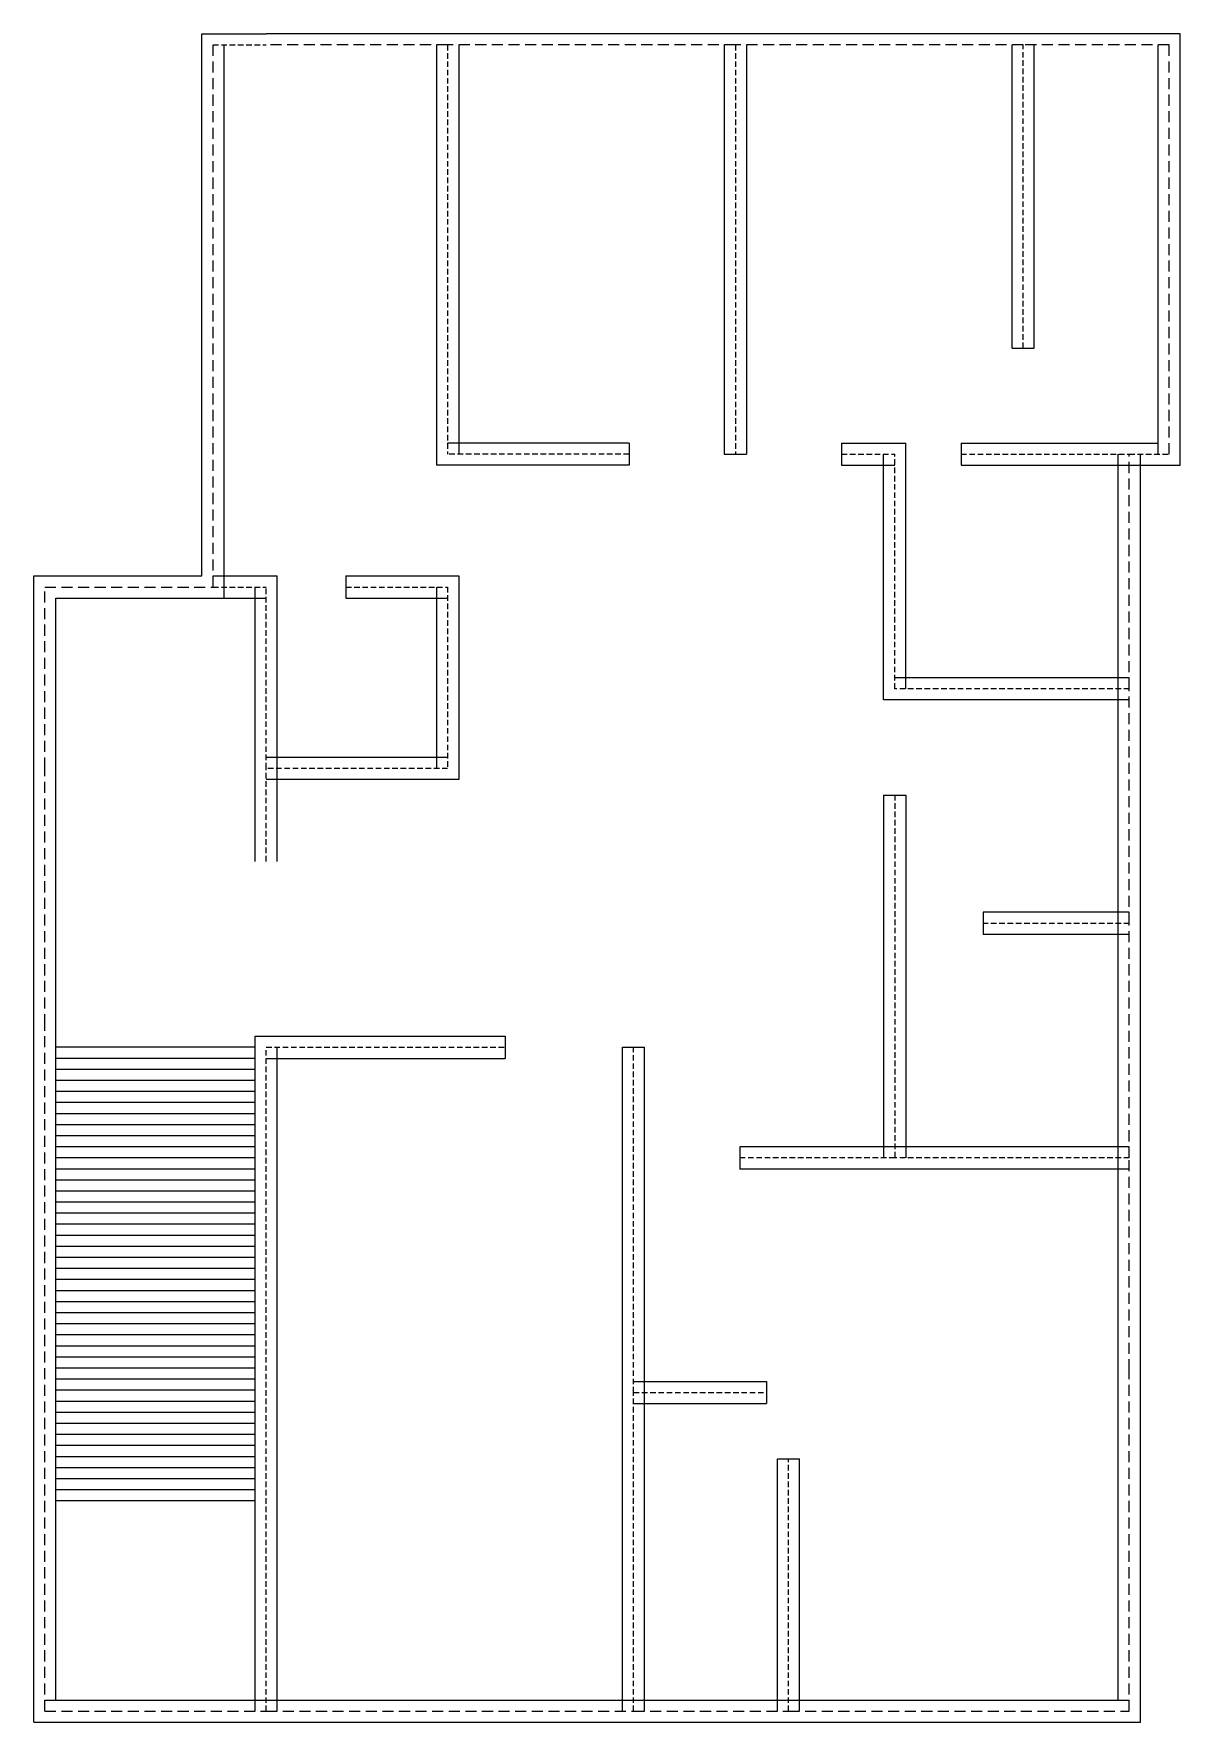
# Model space of a CAD drawing. Header units: inches. Extents: x 26 to 544, y -7 to 756.
import ezdxf

# ---------------------------------------------------------------- set-up
doc = ezdxf.new("R2010")
doc.units = ezdxf.units.IN
doc.header["$LTSCALE"] = 10
doc.header["$MEASUREMENT"] = 0
doc.linetypes.add('DASHED', pattern=[0.75, 0.5, -0.25])
doc.linetypes.add('HIDDEN', pattern=[0.375, 0.25, -0.125])

msp = doc.modelspace()

# ---------------------------------------------------------------- linework, layer by layer
for p, q in [((102.07, 511.39), (102.07, 756.39)), ((102.07, 756.39), (131.07, 756.39)), ((213.07, 756.39), (131.07, 756.39)), ((343.07, 756.39), (213.07, 756.39)), ((473.07, 756.39), (343.07, 756.39)), ((544.07, 756.39), (473.07, 756.39)), ((544.07, 561.39), (544.07, 756.39)), ((112.07, 501.39), (112.07, 751.39)), ((208.07, 751.39), (208.07, 561.39)), ((218.07, 751.39), (218.07, 566.39)), ((338.07, 751.39), (338.07, 566.39)), ((348.07, 751.39), (348.07, 566.39)), ((348.07, 751.39), (348.07, 566.39)), ((468.07, 614.39), (468.07, 751.39)), ((478.07, 614.39), (478.07, 751.39)), ((534.07, 566.39), (534.07, 751.39)), ((468.07, 614.39), (478.07, 614.39)), ((295.07, 571.39), (213.07, 571.39)), ((295.07, 571.39), (295.07, 561.39)), ((338.07, 566.39), (348.07, 566.39)), ((391.07, 571.39), (420.07, 571.39)), ((391.07, 571.39), (391.07, 561.39)), ((410.07, 455.39), (410.07, 566.39)), ((420.07, 460.39), (420.07, 571.39)), ((445.07, 571.39), (534.07, 571.39)), ((445.07, 571.39), (445.07, 561.39)), ((516.07, 460.39), (516.07, 566.39)), ((526.07, 460.39), (526.07, 566.39)), ((295.07, 561.39), (208.07, 561.39)), ((391.07, 561.39), (415.07, 561.39)), ((445.07, 561.39), (544.07, 561.39)), ((26.07, 511.39), (102.07, 511.39)), ((26.07, 424.39), (26.07, 511.39)), ((107.07, 511.39), (136.07, 511.39)), ((136.07, 424.39), (136.07, 511.39)), ((167.07, 511.39), (218.07, 511.39)), ((167.07, 511.39), (167.07, 501.39)), ((218.07, 511.39), (218.07, 419.39)), ((126.07, 424.39), (126.07, 506.39)), ((208.07, 506.39), (208.07, 424.39)), ((36.07, 501.39), (112.07, 501.39)), ((36.07, 424.39), (36.07, 501.39)), ((107.07, 501.39), (131.07, 501.39)), ((167.07, 501.39), (213.07, 501.39)), ((521.07, 465.39), (415.07, 465.39)), ((516.07, 354.39), (516.07, 460.39)), ((526.07, 354.39), (526.07, 460.39)), ((415.07, 455.39), (410.07, 455.39)), ((521.07, 455.39), (415.07, 455.39)), ((415.07, 455.39), (415.07, 455.39)), ((213.07, 429.39), (131.07, 429.39)), ((26.07, 308.39), (26.07, 424.39)), ((36.07, 308.39), (36.07, 424.39)), ((126.07, 382.39), (126.07, 424.39)), ((136.07, 382.39), (136.07, 424.39)), ((218.07, 419.39), (131.07, 419.39)), ((410.07, 412.39), (410.07, 248.39)), ((410.07, 412.39), (420.07, 412.39)), ((420.07, 412.39), (420.07, 248.39)), ((521.07, 359.39), (455.07, 359.39)), ((455.07, 359.39), (455.07, 349.39)), ((516.07, 248.39), (516.07, 354.39)), ((526.07, 248.39), (526.07, 354.39)), ((521.07, 349.39), (455.07, 349.39)), ((26.07, -6.61), (26.07, 308.39)), ((36.07, 3.39), (36.07, 308.39)), ((126.07, 298.39), (36.07, 298.39)), ((126.07, -1.61), (126.07, 303.39)), ((126.07, 303.39), (239.07, 303.39)), ((136.07, -1.61), (136.07, 298.39)), ((239.07, 303.39), (239.07, 293.39)), ((292.07, 142.39), (292.07, 298.39)), ((292.07, 298.39), (302.07, 298.39)), ((302.07, 142.39), (302.07, 298.39)), ((126.07, 293.39), (36.07, 293.39)), ((126.07, 293.39), (36.07, 293.39)), ((131.07, 293.39), (239.07, 293.39)), ((126.07, 288.39), (36.07, 288.39)), ((126.07, 283.39), (36.07, 283.39)), ((126.07, 278.39), (36.07, 278.39)), ((126.07, 273.39), (36.07, 273.39)), ((126.07, 268.39), (36.07, 268.39)), ((126.07, 263.39), (36.07, 263.39)), ((126.07, 258.39), (36.07, 258.39)), ((126.07, 253.39), (36.07, 253.39)), ((415.07, 253.39), (345.07, 253.39)), ((345.07, 253.39), (345.07, 243.39)), ((521.07, 253.39), (415.07, 253.39)), ((126.07, 248.39), (36.07, 248.39)), ((516.07, 152.39), (516.07, 248.39)), ((526.07, 152.39), (526.07, 248.39)), ((126.07, 243.39), (36.07, 243.39)), ((126.07, 238.39), (36.07, 238.39)), ((415.07, 243.39), (345.07, 243.39)), ((521.07, 243.39), (415.07, 243.39)), ((126.07, 233.39), (36.07, 233.39)), ((126.07, 233.39), (36.07, 233.39)), ((126.07, 228.39), (36.07, 228.39)), ((126.07, 228.39), (36.07, 228.39)), ((126.07, 223.39), (36.07, 223.39)), ((126.07, 218.39), (36.07, 218.39)), ((126.07, 213.39), (36.07, 213.39)), ((126.07, 208.39), (36.07, 208.39)), ((126.07, 203.39), (36.07, 203.39)), ((126.07, 198.39), (36.07, 198.39)), ((126.07, 193.39), (36.07, 193.39)), ((126.07, 188.39), (36.07, 188.39)), ((126.07, 183.39), (36.07, 183.39)), ((126.07, 178.39), (36.07, 178.39)), ((126.07, 173.39), (36.07, 173.39)), ((126.07, 168.39), (36.07, 168.39)), ((126.07, 168.39), (36.07, 168.39)), ((126.07, 163.39), (36.07, 163.39)), ((126.07, 158.39), (36.07, 158.39)), ((126.07, 158.39), (36.07, 158.39)), ((126.07, 153.39), (36.07, 153.39)), ((126.07, 153.39), (36.07, 153.39)), ((126.07, 148.39), (36.07, 148.39)), ((297.07, 147.39), (357.07, 147.39)), ((357.07, 147.39), (357.07, 137.39)), ((516.07, 3.39), (516.07, 152.39)), ((526.07, -6.61), (526.07, 152.39)), ((126.07, 143.39), (36.07, 143.39)), ((126.07, 138.39), (36.07, 138.39)), ((292.07, -1.61), (292.07, 142.39)), ((297.07, 137.39), (357.07, 137.39)), ((302.07, -1.61), (302.07, 142.39)), ((126.07, 133.39), (36.07, 133.39)), ((126.07, 128.39), (36.07, 128.39)), ((126.07, 123.39), (36.07, 123.39)), ((126.07, 118.39), (36.07, 118.39)), ((126.07, 113.39), (36.07, 113.39)), ((126.07, 108.39), (36.07, 108.39)), ((362.07, -1.61), (362.07, 112.39)), ((362.07, 112.39), (372.07, 112.39)), ((372.07, -1.61), (372.07, 112.39)), ((126.07, 103.39), (36.07, 103.39)), ((126.07, 98.39), (36.07, 98.39)), ((126.07, 93.39), (36.07, 93.39)), ((31.07, 3.39), (131.07, 3.39)), ((131.07, 3.39), (297.07, 3.39)), ((297.07, 3.39), (367.07, 3.39)), ((367.07, 3.39), (521.07, 3.39)), ((26.07, -6.61), (131.07, -6.61)), ((131.07, -6.61), (297.07, -6.61)), ((297.07, -6.61), (367.07, -6.61)), ((367.07, -6.61), (526.07, -6.61))]:
    msp.add_line(p, q)
at = {"linetype": 'DASHED'}
for p, q in [((107.07, 506.39), (107.07, 751.39)), ((213.07, 751.39), (131.07, 751.39)), ((343.07, 751.39), (213.07, 751.39)), ((473.07, 751.39), (343.07, 751.39)), ((539.07, 751.39), (473.07, 751.39)), ((539.07, 566.39), (539.07, 751.39)), ((521.07, 460.39), (521.07, 566.39)), ((31.07, 424.39), (31.07, 506.39)), ((31.07, 506.39), (107.07, 506.39)), ((521.07, 354.39), (521.07, 460.39)), ((31.07, 308.39), (31.07, 424.39)), ((521.07, 248.39), (521.07, 354.39)), ((31.07, -1.61), (31.07, 308.39)), ((521.07, 152.39), (521.07, 248.39)), ((521.07, -1.61), (521.07, 152.39)), ((31.07, -1.61), (131.07, -1.61)), ((131.07, -1.61), (297.07, -1.61)), ((297.07, -1.61), (367.07, -1.61)), ((367.07, -1.61), (521.07, -1.61))]:
    msp.add_line(p, q, dxfattribs=at)
at = {"linetype": 'HIDDEN'}
for p, q in [((107.07, 751.39), (131.07, 751.39)), ((213.07, 751.39), (213.07, 566.39)), ((343.07, 751.39), (343.07, 566.39)), ((473.07, 614.39), (473.07, 751.39)), ((295.07, 566.39), (213.07, 566.39)), ((391.07, 566.39), (415.07, 566.39)), ((415.07, 460.39), (415.07, 566.39)), ((445.07, 566.39), (521.07, 566.39)), ((521.07, 566.39), (539.07, 566.39)), ((107.07, 506.39), (131.07, 506.39)), ((131.07, 424.39), (131.07, 506.39)), ((167.07, 506.39), (213.07, 506.39)), ((213.07, 506.39), (213.07, 424.39)), ((521.07, 460.39), (415.07, 460.39)), ((213.07, 424.39), (131.07, 424.39)), ((131.07, 382.39), (131.07, 424.39)), ((415.07, 412.39), (415.07, 248.39)), ((521.07, 354.39), (455.07, 354.39)), ((131.07, -1.61), (131.07, 298.39)), ((131.07, 298.39), (239.07, 298.39)), ((297.07, 142.39), (297.07, 298.39)), ((415.07, 248.39), (345.07, 248.39)), ((521.07, 248.39), (415.07, 248.39)), ((297.07, -1.61), (297.07, 142.39)), ((297.07, 142.39), (357.07, 142.39)), ((367.07, -1.61), (367.07, 112.39))]:
    msp.add_line(p, q, dxfattribs=at)

doc.saveas('drawing.dxf')
